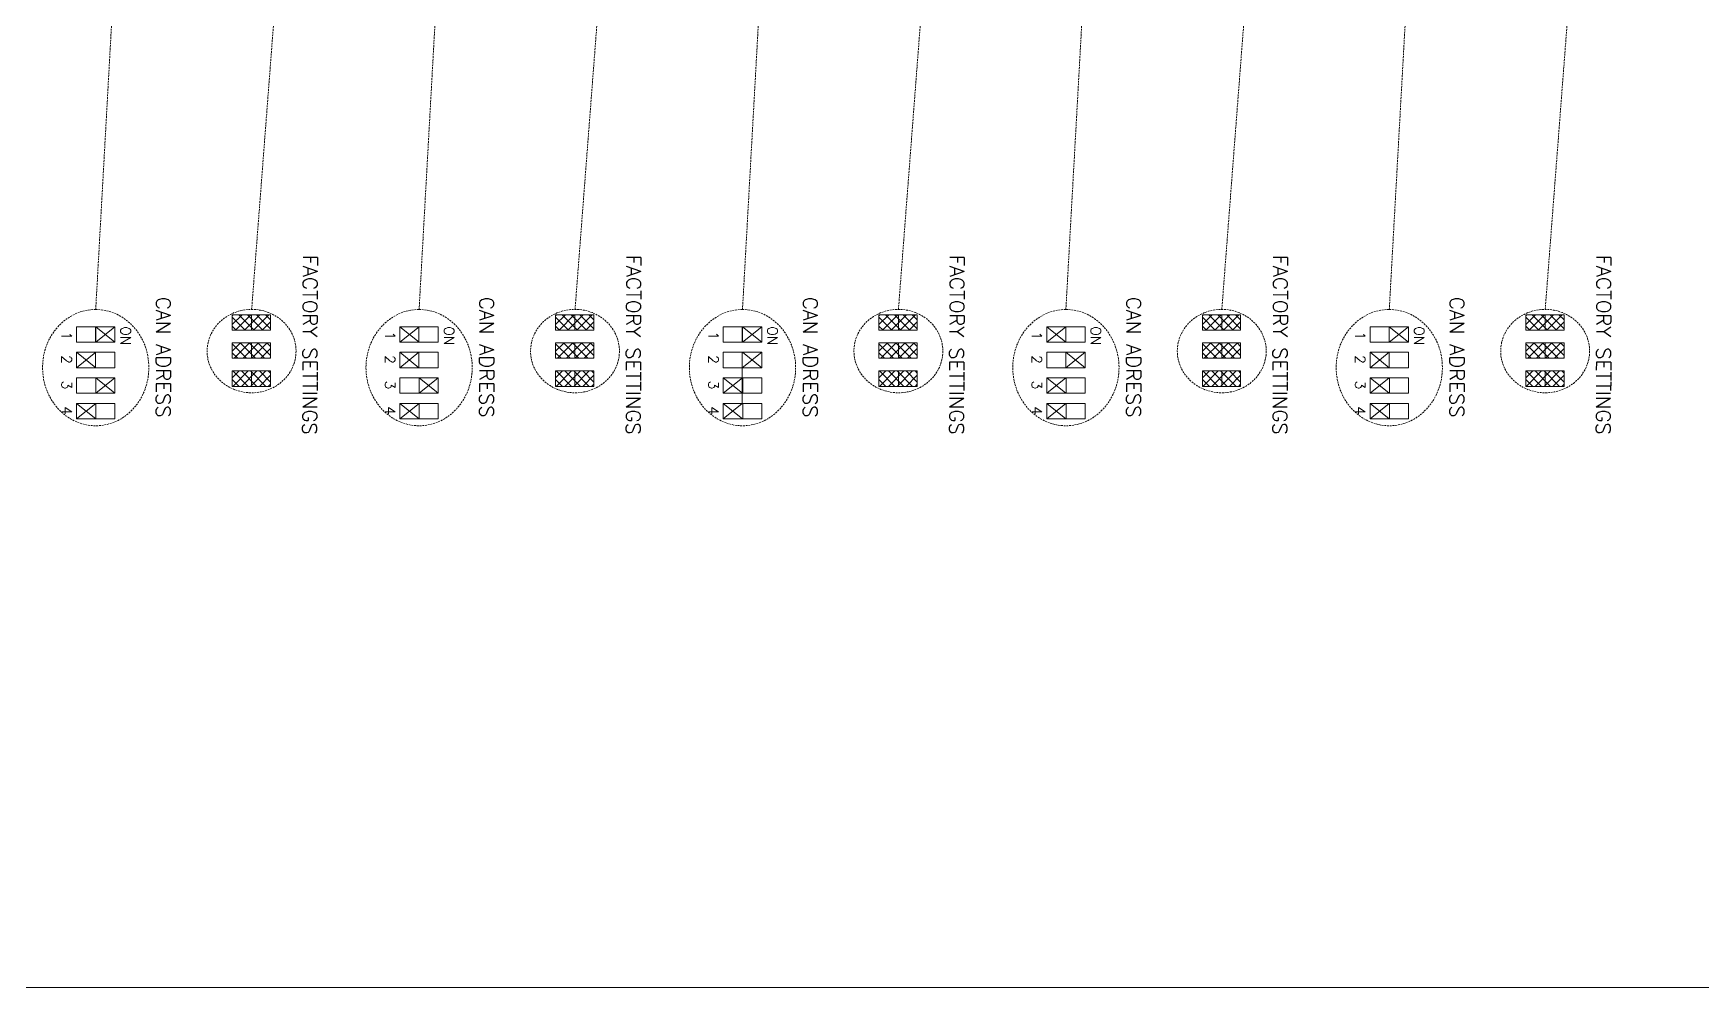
# Model space of a CAD drawing. Extents: x -2993 to 3661, y -4147 to -1441.
# Drawn here: x -87.2 to 144.9, y -3165.4 to -3032.6 of the extents above; entities that cross this region are included whole.
import ezdxf

# ---------------------------------------------------------------- set-up
doc = ezdxf.new("R2010")
doc.units = 0
doc.header["$LTSCALE"] = 0.1
doc.header["$MEASUREMENT"] = 0
doc.linetypes.add('DASHED', pattern=[19.05, 12.7, -6.35])
doc.layers.get('0').update_dxf_attribs({"linetype": 'CONTINUOUS'})
doc.layers.add('DIM', color=5, linetype='CONTINUOUS')
doc.styles.get("Standard").update_dxf_attribs({"font": 'simplex.shx'})

msp = doc.modelspace()

# ---------------------------------------------------------------- hatches: boundary and pattern name
at = {"lineweight": 13}
h = msp.add_hatch(dxfattribs=at)
h.set_pattern_fill('ANSI37', color=256, scale=7, angle=180, style=0)
h.set_pattern_definition([(225, (-695.6693, -3046.0231), (0.6187184, -0.6187184), []), (315, (-695.6693, -3046.0231), (0.6187184, 0.6187184), [])])
h.paths.add_polyline_path([(-54.2, -3081.74), (-54.2, -3079.6), (-56.83, -3079.6), (-56.83, -3081.74)])
h.paths.add_polyline_path([(-56.83, -3079.6), (-59.53, -3079.6), (-59.53, -3081.74), (-56.83, -3081.74)])
h.paths.add_polyline_path([(-59.53, -3075.69), (-59.53, -3077.83), (-56.83, -3077.83), (-56.83, -3075.69)])
h.paths.add_polyline_path([(-56.83, -3075.69), (-56.83, -3077.83), (-54.2, -3077.83), (-54.2, -3075.69)])
h.paths.add_polyline_path([(-56.83, -3071.78), (-56.83, -3073.91), (-54.2, -3073.91), (-54.2, -3071.78)])
h.paths.add_polyline_path([(-56.83, -3073.91), (-56.83, -3071.78), (-59.53, -3071.78), (-59.53, -3073.91)])
h = msp.add_hatch(dxfattribs=at)
h.set_pattern_fill('ANSI37', color=256, scale=7, angle=180, style=0)
h.set_pattern_definition([(225, (-650.6693, -3046.0231), (0.6187184, -0.6187184), []), (315, (-650.6693, -3046.0231), (0.6187184, 0.6187184), [])])
h.paths.add_polyline_path([(-9.2, -3081.74), (-9.2, -3079.6), (-11.83, -3079.6), (-11.83, -3081.74)])
h.paths.add_polyline_path([(-11.83, -3079.6), (-14.53, -3079.6), (-14.53, -3081.74), (-11.83, -3081.74)])
h.paths.add_polyline_path([(-14.53, -3075.69), (-14.53, -3077.83), (-11.83, -3077.83), (-11.83, -3075.69)])
h.paths.add_polyline_path([(-11.83, -3075.69), (-11.83, -3077.83), (-9.2, -3077.83), (-9.2, -3075.69)])
h.paths.add_polyline_path([(-11.83, -3071.78), (-11.83, -3073.91), (-9.2, -3073.91), (-9.2, -3071.78)])
h.paths.add_polyline_path([(-11.83, -3073.91), (-11.83, -3071.78), (-14.53, -3071.78), (-14.53, -3073.91)])
h = msp.add_hatch(dxfattribs=at)
h.set_pattern_fill('ANSI37', color=256, scale=7, angle=180, style=0)
h.set_pattern_definition([(225, (-605.6693, -3046.0231), (0.6187184, -0.6187184), []), (315, (-605.6693, -3046.0231), (0.6187184, 0.6187184), [])])
h.paths.add_polyline_path([(35.8, -3081.74), (35.8, -3079.6), (33.17, -3079.6), (33.17, -3081.74)])
h.paths.add_polyline_path([(33.17, -3079.6), (30.47, -3079.6), (30.47, -3081.74), (33.17, -3081.74)])
h.paths.add_polyline_path([(30.47, -3075.69), (30.47, -3077.83), (33.17, -3077.83), (33.17, -3075.69)])
h.paths.add_polyline_path([(33.17, -3075.69), (33.17, -3077.83), (35.8, -3077.83), (35.8, -3075.69)])
h.paths.add_polyline_path([(33.17, -3071.78), (33.17, -3073.91), (35.8, -3073.91), (35.8, -3071.78)])
h.paths.add_polyline_path([(33.17, -3073.91), (33.17, -3071.78), (30.47, -3071.78), (30.47, -3073.91)])
h = msp.add_hatch(dxfattribs=at)
h.set_pattern_fill('ANSI37', color=256, scale=7, angle=180, style=0)
h.set_pattern_definition([(225, (-560.6693, -3046.0231), (0.6187184, -0.6187184), []), (315, (-560.6693, -3046.0231), (0.6187184, 0.6187184), [])])
h.paths.add_polyline_path([(80.8, -3081.74), (80.8, -3079.6), (78.17, -3079.6), (78.17, -3081.74)])
h.paths.add_polyline_path([(78.17, -3079.6), (75.47, -3079.6), (75.47, -3081.74), (78.17, -3081.74)])
h.paths.add_polyline_path([(75.47, -3075.69), (75.47, -3077.83), (78.17, -3077.83), (78.17, -3075.69)])
h.paths.add_polyline_path([(78.17, -3075.69), (78.17, -3077.83), (80.8, -3077.83), (80.8, -3075.69)])
h.paths.add_polyline_path([(78.17, -3071.78), (78.17, -3073.91), (80.8, -3073.91), (80.8, -3071.78)])
h.paths.add_polyline_path([(78.17, -3073.91), (78.17, -3071.78), (75.47, -3071.78), (75.47, -3073.91)])
h = msp.add_hatch(dxfattribs=at)
h.set_pattern_fill('ANSI37', color=256, scale=7, angle=180, style=0)
h.set_pattern_definition([(225, (-515.6693, -3046.0231), (0.6187184, -0.6187184), []), (315, (-515.6693, -3046.0231), (0.6187184, 0.6187184), [])])
h.paths.add_polyline_path([(125.8, -3081.74), (125.8, -3079.6), (123.17, -3079.6), (123.17, -3081.74)])
h.paths.add_polyline_path([(123.17, -3079.6), (120.47, -3079.6), (120.47, -3081.74), (123.17, -3081.74)])
h.paths.add_polyline_path([(120.47, -3075.69), (120.47, -3077.83), (123.17, -3077.83), (123.17, -3075.69)])
h.paths.add_polyline_path([(123.17, -3075.69), (123.17, -3077.83), (125.8, -3077.83), (125.8, -3075.69)])
h.paths.add_polyline_path([(123.17, -3071.78), (123.17, -3073.91), (125.8, -3073.91), (125.8, -3071.78)])
h.paths.add_polyline_path([(123.17, -3073.91), (123.17, -3071.78), (120.47, -3071.78), (120.47, -3073.91)])

# ---------------------------------------------------------------- linework, layer by layer
at = {"linetype": 'DASHED', "lineweight": 13, "ltscale": 0.2}
for p, q in [((-78.52, -3071.04), (-72.83, -2968.58)), ((-33.52, -3071.04), (-27.83, -2968.58)), ((11.48, -3071.04), (17.17, -2968.58)), ((56.48, -3071.04), (62.17, -2968.58)), ((101.48, -3071.04), (107.17, -2968.58)), ((-56.82, -3071.02), (-52.95, -3020.57)), ((-11.82, -3071.02), (-7.95, -3020.57)), ((33.18, -3071.02), (37.05, -3020.57)), ((78.18, -3071.02), (82.05, -3020.57)), ((123.18, -3071.02), (127.05, -3020.57))]:
    msp.add_line(p, q, dxfattribs=at)
at = {"linetype": 'Continuous', "lineweight": 13}
for p, q in [((-81.19, -3073.45), (-75.85, -3073.45)), ((-81.19, -3075.58), (-81.19, -3073.45)), ((-78.55, -3075.58), (-78.55, -3073.45)), ((-75.85, -3073.45), (-75.85, -3075.58)), ((-59.53, -3071.78), (-54.2, -3071.78)), ((-59.53, -3073.91), (-59.53, -3071.78)), ((-56.83, -3071.78), (-56.83, -3073.91)), ((-54.2, -3071.78), (-54.2, -3073.91)), ((-36.19, -3073.45), (-30.85, -3073.45)), ((-36.19, -3075.58), (-36.19, -3073.45)), ((-33.55, -3075.58), (-33.55, -3073.45)), ((-30.85, -3073.45), (-30.85, -3075.58)), ((-14.53, -3071.78), (-9.2, -3071.78)), ((-14.53, -3073.91), (-14.53, -3071.78)), ((-11.83, -3071.78), (-11.83, -3073.91)), ((-9.2, -3071.78), (-9.2, -3073.91)), ((8.81, -3073.45), (14.15, -3073.45)), ((8.81, -3075.58), (8.81, -3073.45)), ((11.45, -3075.58), (11.45, -3073.45)), ((14.15, -3073.45), (14.15, -3075.58)), ((30.47, -3071.78), (35.8, -3071.78)), ((30.47, -3073.91), (30.47, -3071.78)), ((33.17, -3071.78), (33.17, -3073.91)), ((35.8, -3071.78), (35.8, -3073.91)), ((53.81, -3073.45), (59.15, -3073.45)), ((53.81, -3075.58), (53.81, -3073.45)), ((56.45, -3075.58), (56.45, -3073.45)), ((59.15, -3073.45), (59.15, -3075.58)), ((75.47, -3071.78), (80.8, -3071.78)), ((75.47, -3073.91), (75.47, -3071.78)), ((78.17, -3071.78), (78.17, -3073.91)), ((80.8, -3071.78), (80.8, -3073.91)), ((98.81, -3073.45), (104.15, -3073.45)), ((98.81, -3075.58), (98.81, -3073.45)), ((101.45, -3075.58), (101.45, -3073.45)), ((104.15, -3073.45), (104.15, -3075.58)), ((120.47, -3071.78), (125.8, -3071.78)), ((120.47, -3073.91), (120.47, -3071.78)), ((123.17, -3071.78), (123.17, -3073.91)), ((125.8, -3071.78), (125.8, -3073.91)), ((-75.85, -3075.58), (-81.19, -3075.58)), ((-54.2, -3073.91), (-59.53, -3073.91)), ((-59.53, -3075.69), (-54.2, -3075.69)), ((-59.53, -3077.83), (-59.53, -3075.69)), ((-56.83, -3075.69), (-56.83, -3077.83)), ((-54.2, -3075.69), (-54.2, -3077.83)), ((-30.85, -3075.58), (-36.19, -3075.58)), ((-9.2, -3073.91), (-14.53, -3073.91)), ((-14.53, -3075.69), (-9.2, -3075.69)), ((-14.53, -3077.83), (-14.53, -3075.69)), ((-11.83, -3075.69), (-11.83, -3077.83)), ((-9.2, -3075.69), (-9.2, -3077.83)), ((14.15, -3075.58), (8.81, -3075.58)), ((35.8, -3073.91), (30.47, -3073.91)), ((30.47, -3075.69), (35.8, -3075.69)), ((30.47, -3077.83), (30.47, -3075.69)), ((33.17, -3075.69), (33.17, -3077.83)), ((35.8, -3075.69), (35.8, -3077.83)), ((59.15, -3075.58), (53.81, -3075.58)), ((80.8, -3073.91), (75.47, -3073.91)), ((75.47, -3075.69), (80.8, -3075.69)), ((75.47, -3077.83), (75.47, -3075.69)), ((78.17, -3075.69), (78.17, -3077.83)), ((80.8, -3075.69), (80.8, -3077.83)), ((104.15, -3075.58), (98.81, -3075.58)), ((125.8, -3073.91), (120.47, -3073.91)), ((120.47, -3075.69), (125.8, -3075.69)), ((120.47, -3077.83), (120.47, -3075.69)), ((123.17, -3075.69), (123.17, -3077.83)), ((125.8, -3075.69), (125.8, -3077.83)), ((-81.19, -3077), (-75.85, -3077)), ((-81.19, -3079.14), (-81.19, -3077)), ((-78.55, -3079.14), (-78.55, -3077)), ((-75.85, -3077), (-75.85, -3079.14)), ((-54.2, -3077.83), (-59.53, -3077.83)), ((-36.19, -3077), (-30.85, -3077)), ((-36.19, -3079.14), (-36.19, -3077)), ((-33.55, -3079.14), (-33.55, -3077)), ((-30.85, -3077), (-30.85, -3079.14)), ((-9.2, -3077.83), (-14.53, -3077.83)), ((8.81, -3077), (14.15, -3077)), ((8.81, -3079.14), (8.81, -3077)), ((11.45, -3079.14), (11.45, -3077)), ((14.15, -3077), (14.15, -3079.14)), ((35.8, -3077.83), (30.47, -3077.83)), ((53.81, -3077), (59.15, -3077)), ((53.81, -3079.14), (53.81, -3077)), ((56.45, -3079.14), (56.45, -3077)), ((59.15, -3077), (59.15, -3079.14)), ((80.8, -3077.83), (75.47, -3077.83)), ((98.81, -3077), (104.15, -3077)), ((98.81, -3079.14), (98.81, -3077)), ((101.45, -3079.14), (101.45, -3077)), ((104.15, -3077), (104.15, -3079.14)), ((125.8, -3077.83), (120.47, -3077.83)), ((-75.85, -3079.14), (-81.19, -3079.14)), ((-59.53, -3079.6), (-54.2, -3079.6)), ((-59.53, -3081.74), (-59.53, -3079.6)), ((-56.83, -3079.6), (-56.83, -3081.74)), ((-54.2, -3079.6), (-54.2, -3081.74)), ((-30.85, -3079.14), (-36.19, -3079.14)), ((-14.53, -3079.6), (-9.2, -3079.6)), ((-14.53, -3081.74), (-14.53, -3079.6)), ((-11.83, -3079.6), (-11.83, -3081.74)), ((-9.2, -3079.6), (-9.2, -3081.74)), ((14.15, -3079.14), (8.81, -3079.14)), ((30.47, -3079.6), (35.8, -3079.6)), ((30.47, -3081.74), (30.47, -3079.6)), ((33.17, -3079.6), (33.17, -3081.74)), ((35.8, -3079.6), (35.8, -3081.74)), ((59.15, -3079.14), (53.81, -3079.14)), ((75.47, -3079.6), (80.8, -3079.6)), ((75.47, -3081.74), (75.47, -3079.6)), ((78.17, -3079.6), (78.17, -3081.74)), ((80.8, -3079.6), (80.8, -3081.74)), ((104.15, -3079.14), (98.81, -3079.14)), ((120.47, -3079.6), (125.8, -3079.6)), ((120.47, -3081.74), (120.47, -3079.6)), ((123.17, -3079.6), (123.17, -3081.74)), ((125.8, -3079.6), (125.8, -3081.74)), ((-81.19, -3080.56), (-81.19, -3082.69)), ((-75.85, -3080.56), (-81.19, -3080.56)), ((-81.19, -3082.69), (-75.85, -3082.69)), ((-78.49, -3082.69), (-78.49, -3080.56)), ((-75.85, -3082.69), (-75.85, -3080.56)), ((-54.2, -3081.74), (-59.53, -3081.74)), ((-36.19, -3080.56), (-36.19, -3082.69)), ((-30.85, -3080.56), (-36.19, -3080.56)), ((-36.19, -3082.69), (-30.85, -3082.69)), ((-33.49, -3082.69), (-33.49, -3080.56)), ((-30.85, -3082.69), (-30.85, -3080.56)), ((-9.2, -3081.74), (-14.53, -3081.74)), ((8.81, -3080.56), (8.81, -3082.69)), ((14.15, -3080.56), (8.81, -3080.56)), ((8.81, -3082.69), (14.15, -3082.69)), ((11.51, -3082.69), (11.51, -3080.56)), ((14.15, -3082.69), (14.15, -3080.56)), ((35.8, -3081.74), (30.47, -3081.74)), ((53.81, -3080.56), (53.81, -3082.69)), ((59.15, -3080.56), (53.81, -3080.56)), ((53.81, -3082.69), (59.15, -3082.69)), ((56.51, -3082.69), (56.51, -3080.56)), ((59.15, -3082.69), (59.15, -3080.56)), ((80.8, -3081.74), (75.47, -3081.74)), ((98.81, -3080.56), (98.81, -3082.69)), ((104.15, -3080.56), (98.81, -3080.56)), ((98.81, -3082.69), (104.15, -3082.69)), ((101.51, -3082.69), (101.51, -3080.56)), ((104.15, -3082.69), (104.15, -3080.56)), ((125.8, -3081.74), (120.47, -3081.74)), ((-75.85, -3084.12), (-81.19, -3084.12)), ((-81.19, -3084.12), (-81.19, -3086.25)), ((-78.49, -3086.25), (-78.49, -3084.12)), ((-75.85, -3086.25), (-75.85, -3084.12)), ((-30.85, -3084.12), (-36.19, -3084.12)), ((-36.19, -3084.12), (-36.19, -3086.25)), ((-33.49, -3086.25), (-33.49, -3084.12)), ((-30.85, -3086.25), (-30.85, -3084.12)), ((14.15, -3084.12), (8.81, -3084.12)), ((8.81, -3084.12), (8.81, -3086.25)), ((11.51, -3086.25), (11.51, -3084.12)), ((14.15, -3086.25), (14.15, -3084.12)), ((59.15, -3084.12), (53.81, -3084.12)), ((53.81, -3084.12), (53.81, -3086.25)), ((56.51, -3086.25), (56.51, -3084.12)), ((59.15, -3086.25), (59.15, -3084.12)), ((104.15, -3084.12), (98.81, -3084.12)), ((98.81, -3084.12), (98.81, -3086.25)), ((101.51, -3086.25), (101.51, -3084.12)), ((104.15, -3086.25), (104.15, -3084.12)), ((-81.19, -3086.25), (-75.85, -3086.25)), ((-36.19, -3086.25), (-30.85, -3086.25)), ((8.81, -3086.25), (14.15, -3086.25)), ((53.81, -3086.25), (59.15, -3086.25)), ((98.81, -3086.25), (104.15, -3086.25))]:
    msp.add_line(p, q, dxfattribs=at)
at = {"lineweight": 13}
for p, q in [((-75.85, -3075.58), (-78.52, -3073.45)), ((-78.52, -3073.45), (-78.52, -3075.58)), ((-78.52, -3075.58), (-75.85, -3073.45)), ((-33.52, -3075.58), (-36.19, -3073.45)), ((-36.19, -3075.58), (-33.52, -3073.45)), ((14.15, -3075.58), (11.48, -3073.45)), ((11.48, -3073.45), (11.48, -3075.58)), ((11.48, -3075.58), (14.15, -3073.45)), ((56.48, -3075.58), (53.81, -3073.45)), ((53.81, -3075.58), (56.48, -3073.45)), ((104.15, -3075.58), (101.48, -3073.45)), ((101.48, -3073.45), (101.48, -3075.58)), ((101.48, -3075.58), (104.15, -3073.45)), ((-78.52, -3079.14), (-81.19, -3077)), ((-81.19, -3079.14), (-78.52, -3077)), ((-33.55, -3079.14), (-36.19, -3077)), ((-36.19, -3077), (-36.19, -3079.14)), ((-36.19, -3079.14), (-33.55, -3077)), ((14.15, -3077), (11.45, -3079.14)), ((11.48, -3077), (14.15, -3079.14)), ((14.15, -3079.14), (14.15, -3077)), ((59.15, -3079.14), (56.48, -3077)), ((56.48, -3079.14), (59.15, -3077)), ((101.48, -3079.14), (98.81, -3077)), ((98.81, -3079.14), (101.48, -3077)), ((11.45, -3079.14), (11.45, -3084.12)), ((-78.52, -3080.56), (-75.85, -3082.69)), ((-78.52, -3082.69), (-75.85, -3080.56)), ((-75.85, -3082.69), (-78.52, -3082.69)), ((-30.85, -3082.69), (-33.49, -3080.56)), ((-33.49, -3080.56), (-33.49, -3082.69)), ((-33.49, -3082.69), (-30.85, -3080.56)), ((11.48, -3082.69), (8.81, -3080.56)), ((8.81, -3082.69), (11.48, -3080.56)), ((56.48, -3082.69), (53.81, -3080.56)), ((53.81, -3082.69), (56.48, -3080.56)), ((101.48, -3082.69), (98.81, -3080.56)), ((98.81, -3082.69), (101.48, -3080.56)), ((-78.52, -3084.12), (-81.19, -3086.25)), ((-78.52, -3086.25), (-81.19, -3084.12)), ((-33.52, -3086.25), (-36.19, -3084.12)), ((-36.19, -3084.12), (-36.19, -3086.25)), ((-36.19, -3086.25), (-33.52, -3084.12)), ((11.45, -3084.12), (8.81, -3086.25)), ((11.48, -3086.25), (8.81, -3084.12)), ((56.48, -3086.25), (53.81, -3084.12)), ((53.81, -3084.12), (53.81, -3086.25)), ((53.81, -3086.25), (56.48, -3084.12)), ((101.48, -3086.25), (98.81, -3084.12)), ((98.81, -3084.12), (98.81, -3086.25)), ((98.81, -3086.25), (101.48, -3084.12)), ((-81.19, -3086.25), (-78.52, -3086.25)), ((8.81, -3086.25), (11.48, -3086.25))]:
    msp.add_line(p, q, dxfattribs=at)
at = {"linetype": 'DASHED', "lineweight": 13, "ltscale": 0.2}
for centre, major_axis, ratio in [((-78.52, -3079.13), (0, 8.09), 0.914373), ((-56.83, -3076.83), (6.19, -0.01), 0.938062), ((-33.52, -3079.13), (0, 8.09), 0.914373), ((-11.83, -3076.83), (6.19, -0.01), 0.938062), ((11.48, -3079.13), (0, 8.09), 0.914373), ((33.17, -3076.83), (6.19, -0.01), 0.938062), ((56.48, -3079.13), (0, 8.09), 0.914373), ((78.17, -3076.83), (6.19, -0.01), 0.938062), ((101.48, -3079.13), (0, 8.09), 0.914373), ((123.17, -3076.83), (6.19, -0.01), 0.938062)]:
    msp.add_ellipse(centre, major_axis=major_axis, ratio=ratio, dxfattribs=at)
at = {"layer": 'DIM', "lineweight": 13}
msp.add_lwpolyline([(-293.06, -2680.14), (223.82, -2680.14), (223.82, -3165.4), (-293.06, -3165.4)], close=True, dxfattribs=at)

# ---------------------------------------------------------------- texts
at = {"lineweight": 13, "text_generation_flag": 6}
for s, rotation, p in [('FACTORY SETTINGS', 89.8594, (-49.67, -3063.45)), ('FACTORY SETTINGS', 89.8594, (-4.67, -3063.45)), ('FACTORY SETTINGS', 89.8594, (40.33, -3063.45)), ('FACTORY SETTINGS', 89.8594, (85.33, -3063.45)), ('FACTORY SETTINGS', 89.8594, (130.33, -3063.45)), ('CAN ADRESS', 90, (-70.1, -3069.29)), ('CAN ADRESS', 90, (-25.1, -3069.29)), ('CAN ADRESS', 90, (19.9, -3069.29)), ('CAN ADRESS', 90, (64.9, -3069.29)), ('CAN ADRESS', 90, (109.9, -3069.29))]:
    msp.add_text(s, height=2, rotation=rotation, dxfattribs=at).set_placement(p)
at = {"linetype": 'Continuous', "lineweight": 13}
for s, p in [('1', (-83.26, -3074.11)), ('ON', (-75.05, -3073.38)), ('1', (-38.26, -3074.11)), ('ON', (-30.05, -3073.38)), ('1', (6.74, -3074.11)), ('ON', (14.95, -3073.38)), ('1', (51.74, -3074.11)), ('ON', (59.95, -3073.38)), ('1', (96.74, -3074.11)), ('ON', (104.95, -3073.38)), ('2', (-83.26, -3077.39)), ('2', (-38.26, -3077.39)), ('2', (6.74, -3077.39)), ('2', (51.74, -3077.39)), ('2', (96.74, -3077.39)), ('3', (-83.26, -3080.95)), ('3', (-38.26, -3080.95)), ('3', (6.74, -3080.95)), ('3', (51.74, -3080.95)), ('3', (96.74, -3080.95)), ('4', (-83.26, -3084.5)), ('4', (-38.26, -3084.5)), ('4', (6.74, -3084.5)), ('4', (51.74, -3084.5)), ('4', (96.74, -3084.5))]:
    msp.add_text(s, height=1.4, rotation=270, dxfattribs=at).set_placement(p)

doc.saveas('drawing.dxf')
